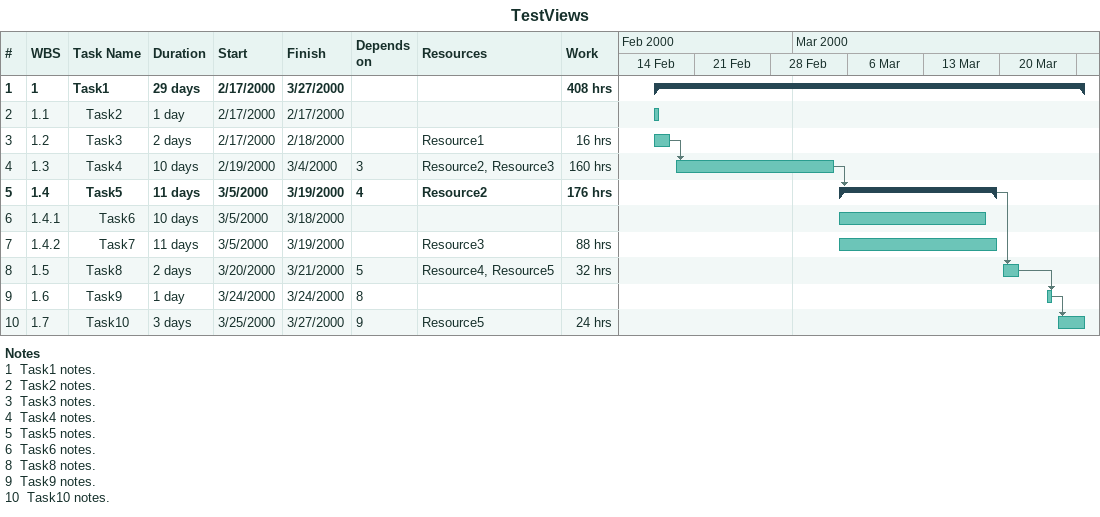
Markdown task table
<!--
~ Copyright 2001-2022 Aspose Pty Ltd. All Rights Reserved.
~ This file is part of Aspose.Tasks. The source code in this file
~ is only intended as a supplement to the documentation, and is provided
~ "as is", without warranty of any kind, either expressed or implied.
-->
TestViews

| ID | WBS | Task | Duration | Start | Finish | Predecessors | Resources | Work (h) |
|---|---|---|---|---|---|---|---|---|
| 1 | 1 | **Task1** | 29d | 2000-02-17 | 2000-03-27 |  |  | 408 |
| 2 | 1.1 | Task2 | 1d | 2000-02-17 | 2000-02-17 |  |  |  |
| 3 | 1.2 | Task3 | 2d | 2000-02-17 | 2000-02-18 |  | Resource1 | 16 |
| 4 | 1.3 | Task4 | 10d | 2000-02-19 | 2000-03-04 | 3 | Resource2, Resource3 | 160 |
| 5 | 1.4 | **Task5** | 11d | 2000-03-05 | 2000-03-19 | 4 | Resource2 | 176 |
| 6 | 1.4.1 | Task6 | 10d | 2000-03-05 | 2000-03-18 |  |  |  |
| 7 | 1.4.2 | Task7 | 11d | 2000-03-05 | 2000-03-19 |  | Resource3 | 88 |
| 8 | 1.5 | Task8 | 2d | 2000-03-20 | 2000-03-21 | 5 | Resource4, Resource5 | 32 |
| 9 | 1.6 | Task9 | 1d | 2000-03-24 | 2000-03-24 | 8 |  |  |
| 10 | 1.7 | Task10 | 3d | 2000-03-25 | 2000-03-27 | 9 | Resource5 | 24 |

Notes
- 1: Task1 notes.
- 2: Task2 notes.
- 3: Task3 notes.
- 4: Task4 notes.
- 5: Task5 notes.
- 6: Task6 notes.
- 8: Task8 notes.
- 9: Task9 notes.
- 10: Task10 notes.
